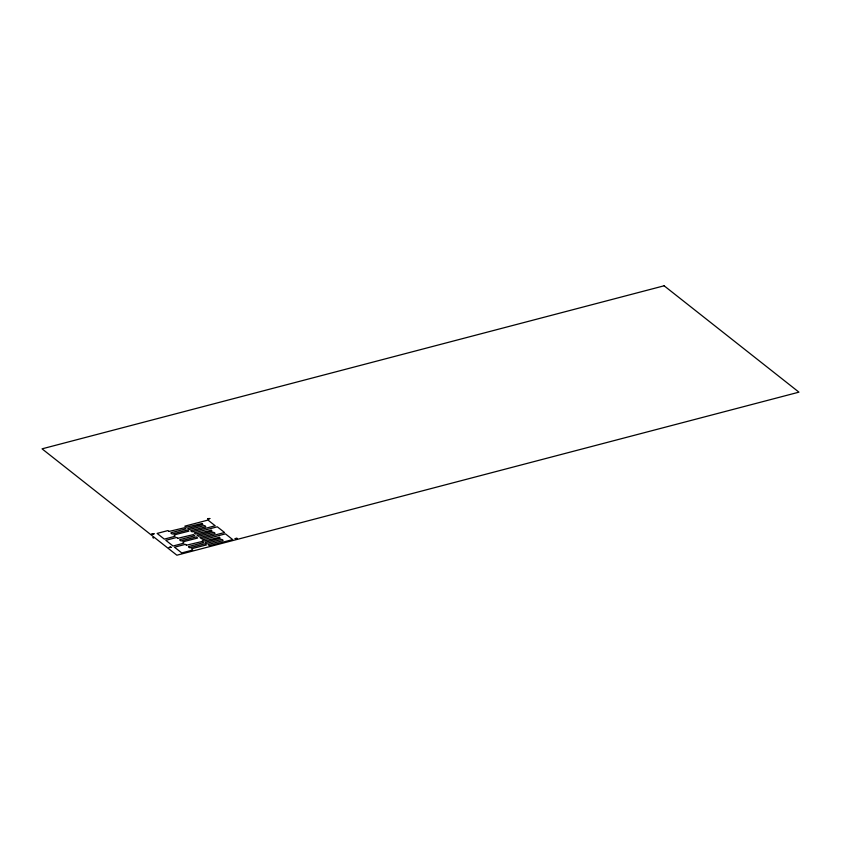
<?xml version="1.0" encoding="UTF-8"?>
<svg xmlns="http://www.w3.org/2000/svg" width="841" height="841" viewBox="0 0 841 841"><rect width="100%" height="100%" fill="white"/><g stroke="black" fill="none" stroke-linecap="round" stroke-linejoin="round"><path stroke-width="1.26" d="M153.051 537.63L153.661 537.567M153.693 537.767L153.094 537.841M208.4 518.603L209.01 518.529M209.02 518.739L208.473 518.813M169.914 547.333L170.534 547.26M170.544 547.47L169.966 547.544M235.943 538.482L236.552 538.408M236.521 538.639L235.985 538.692M151.885 534.014L154.05 533.814L151.885 534.014M168.883 531.459L184.61 527.738L185.998 528.842L171.848 532.542C169.44 532.49 172.331 534.813 173.372 533.741L187.522 530.04L188.91 531.134L174.013 534.95L175.159 536.274L164.321 539.113L157.099 533.415L167.948 530.576L168.915 531.396M169.157 547.47L171.322 547.281L169.167 547.428M177.64 538.345L193.356 534.613L194.776 535.728L180.626 539.438C178.26 539.386 181.067 541.678 182.129 540.626L196.268 536.915L197.688 538.03L182.781 541.846L183.937 543.16L173.046 546.019L165.803 540.311L176.694 537.452L177.651 538.303M186.387 545.22L202.113 541.499L203.543 542.624L189.393 546.335C187.007 546.261 189.824 548.584 190.875 547.502L205.025 543.791L206.455 544.926L191.559 548.731L192.705 550.056L181.761 552.926L174.507 547.197L185.451 544.337L186.387 545.22M201.945 523.491L202.944 524.458L187.743 528.453L189.13 529.546L203.28 525.835C204.268 524.763 207.17 527.044 204.878 527.044L190.655 530.745L192.042 531.848L215.201 525.772L207.99 520.085L184.831 526.151L186.218 527.244L201.945 523.523M207.643 518.739L209.808 518.55L207.643 518.739M211.249 530.25L212.153 531.27L197.025 535.191L198.434 536.306L212.584 532.595C213.677 531.533 216.452 533.814 214.087 533.772L199.937 537.483L201.346 538.597L224.558 532.521L217.314 526.813L194.113 532.889L195.522 534.003L211.249 530.25M219.322 537.325L220.289 538.261L205.078 542.245L206.518 543.381L220.668 539.67C221.751 538.608 224.505 540.889 222.14 540.837L207.99 544.548L209.43 545.672L232.684 539.586L225.43 533.856L202.166 539.954L203.606 541.078L219.322 537.325M235.175 538.618L237.341 538.429L235.186 538.576M664.117 285.793L42.05 448.842L176.883 555.207L798.95 392.158L664.117 285.793"/></g></svg>
